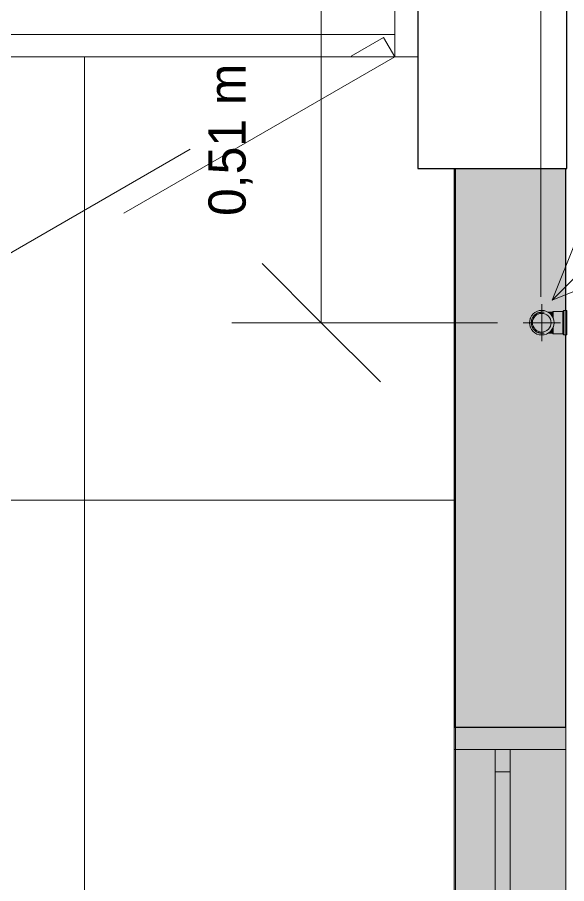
# Model space of a CAD drawing. Header units: metres. Extents: x 147 to 427, y -16 to 162.
# Drawn here: x 175.88 to 176.618, y 82.786 to 83.949 of the extents above; entities that cross this region are included whole.
import ezdxf

# ---------------------------------------------------------------- set-up
doc = ezdxf.new("R2010")
doc.units = ezdxf.units.M
doc.linetypes.add('IMPORT-Dashed _3_', pattern=[0.75, 0.5, -0.25])
doc.layers.add('1053_ARQ_BASE_MATADOURO_dwg', color=7, linetype='Continuous', lineweight=5, true_color=0x767676)
for name, color, linetype, lineweight in [('A-ANNO-DIMS', 7, 'Continuous', 5), ('A-ANNO-DIMS-50', 7, 'Continuous', 5), ('A-ANNO-NOTE', 7, 'Continuous', 5), ('A-ESQ-PORTAS', 7, 'Continuous', 20), ('A-ESTRUTURA', 7, 'Continuous', 30), ('A-PAREDE', 7, 'Continuous', 30), ('A-VISTA01', 7, 'Continuous', 20), ('A-VISTA03', 7, 'Continuous', 9), ('A-WALL', 7, 'Continuous', 9), ('A_lay', 7, 'Continuous', 5), ('A_PROJEÇÃO', 7, 'IMPORT-Dashed _3_', 5), ('G-ANNO-TEXT', 7, 'Continuous', 5), ('P-PIPE', 7, 'Continuous', 5), ('P-PIPE-CNTR', 7, 'Continuous', 5)]:
    doc.layers.add(name, color=color, linetype=linetype, lineweight=lineweight)
doc.styles.add('Century Gothic', font='GOTHIC.TTF', dxfattribs={"height": 0.05})
doc.dimstyles.new('Setores_1_mm', dxfattribs={"dimscale": 0.3048, "dimtxt": 0.052208, "dimasz": 0.520833, "dimexe": 0.393701, "dimexo": 0.246063, "dimgap": 0.287073, "dimtad": 1, "dimrnd": 0.01, "dimzin": 0, "dimdsep": 46, "dimtxsty": 'Century Gothic', "dimblk1": 'OBLIQUE', "dimblk2": 'OBLIQUE', "dimsah": 1, "dimcen": 0.09, "dimazin": 0, "dimtfac": 1, "dimtdec": 4, "dimtix": 1, "dimtmove": 0, "dimatfit": 3, "dimfxl": 1, "dimtvp": 1, "dimtolj": 1, "dimtzin": 0, "dimarcsym": 2})

# ---------------------------------------------------------------- blocks, each defined once
blk = doc.blocks.new('Joelho 45_90 - Agua Fria_Soldavel - MEP - Tigre - Standard-V75-BANHEIROS E VESTIÁRIO')
at = {"layer": 'P-PIPE', "true_color": 0x69503c}
h = blk.add_hatch(color=27, dxfattribs=at)
h.paths.add_polyline_path([(166.8756, 83.5222), (166.8798, 83.5228), (166.8844, 83.5249), (166.8876, 83.5276), (166.8898, 83.5304), (166.8916, 83.5355), (166.8921, 83.5387), (166.8915, 83.543), (166.8894, 83.5475), (166.8867, 83.5508), (166.8838, 83.553), (166.8788, 83.5548), (166.8756, 83.5552), (166.8713, 83.5546), (166.8667, 83.5525), (166.8635, 83.5498), (166.8613, 83.5469), (166.8595, 83.5419), (166.8591, 83.5387), (166.8596, 83.5344), (166.8617, 83.5299), (166.8644, 83.5266), (166.8673, 83.5244), (166.8723, 83.5226)])
h.paths.add_polyline_path([(166.8756, 83.5262), (166.8723, 83.5266), (166.8693, 83.5279), (166.8667, 83.5299), (166.8647, 83.5324), (166.8635, 83.5355), (166.8631, 83.5387), (166.8635, 83.5419), (166.8647, 83.5449), (166.8667, 83.5475), (166.8693, 83.5495), (166.8723, 83.5508), (166.8756, 83.5512), (166.8788, 83.5508), (166.8818, 83.5495), (166.8844, 83.5475), (166.8864, 83.5449), (166.8876, 83.5419), (166.8881, 83.5387), (166.8875, 83.5351), (166.8864, 83.5324), (166.8844, 83.5299), (166.8818, 83.5279), (166.8788, 83.5266)])
for points in [[(166.891, 83.5443), (166.891, 83.5533), (166.8899, 83.5518), (166.8903, 83.5459)], [(166.8937, 83.5387), (166.9037, 83.5387), (166.9037, 83.5536), (166.891, 83.5533), (166.8915, 83.5427), (166.8921, 83.5387)], [(166.9091, 83.5387), (166.9091, 83.5552), (166.9051, 83.5549), (166.9051, 83.5387)], [(166.8899, 83.5469), (166.8899, 83.5527), (166.8849, 83.5522), (166.8885, 83.5487), (166.8898, 83.5469)], [(166.8899, 83.5247), (166.8896, 83.5301), (166.8855, 83.5257), (166.8844, 83.5247), (166.8896, 83.5247)], [(166.891, 83.5241), (166.8906, 83.5323), (166.8899, 83.5304), (166.8901, 83.5249)], [(166.891, 83.5236), (166.9037, 83.5244), (166.9037, 83.5387), (166.8921, 83.5387), (166.891, 83.5273), (166.891, 83.5241)], [(166.9091, 83.5222), (166.9091, 83.5387), (166.9051, 83.5387), (166.9051, 83.5224)]]:
    blk.add_hatch(color=27, dxfattribs=at).paths.add_polyline_path(points)
h = blk.add_hatch(color=27, dxfattribs=at)
h.paths.add_polyline_path([(166.9051, 83.553), (166.9051, 83.554), (166.9037, 83.5527)])
h.paths.add_polyline_path([(166.9051, 83.5387), (166.9051, 83.553), (166.9037, 83.5518), (166.9037, 83.5387)])
h.paths.add_polyline_path([(166.9037, 83.5536), (166.9051, 83.554), (166.9051, 83.5549), (166.9039, 83.5538)])
h = blk.add_hatch(color=27, dxfattribs=at)
h.paths.add_polyline_path([(166.9051, 83.5234), (166.9051, 83.5244), (166.9043, 83.5241)])
h.paths.add_polyline_path([(166.9051, 83.5224), (166.9051, 83.5234), (166.9039, 83.5236)])
h.paths.add_polyline_path([(166.9051, 83.5244), (166.9051, 83.5387), (166.9037, 83.5387), (166.9037, 83.5256)])
at = {"layer": 'P-PIPE'}
for p, q in [((166.891, 83.5538), (166.8899, 83.5527)), ((166.891, 83.5443), (166.891, 83.5538)), ((166.9037, 83.5538), (166.891, 83.5538)), ((166.891, 83.5538), (166.891, 83.5443)), ((166.9051, 83.5552), (166.9037, 83.5538)), ((166.9037, 83.5536), (166.9037, 83.5387)), ((166.9091, 83.5552), (166.9051, 83.5552)), ((166.9051, 83.5552), (166.9051, 83.5387)), ((166.9091, 83.5387), (166.9091, 83.5552)), ((166.8899, 83.5523), (166.8899, 83.547)), ((166.8899, 83.547), (166.8899, 83.5523)), ((166.8899, 83.5304), (166.8899, 83.5251)), ((166.8899, 83.5251), (166.8899, 83.5304)), ((166.891, 83.5236), (166.891, 83.5331)), ((166.891, 83.5331), (166.891, 83.5236)), ((166.9037, 83.5387), (166.9037, 83.5238)), ((166.9051, 83.5387), (166.9051, 83.5222)), ((166.9091, 83.5222), (166.9091, 83.5387)), ((166.8899, 83.5247), (166.891, 83.5236)), ((166.891, 83.5236), (166.9037, 83.5236)), ((166.9037, 83.5236), (166.9051, 83.5222)), ((166.9051, 83.5222), (166.9091, 83.5222))]:
    blk.add_line(p, q, dxfattribs=at)
at = {"layer": 'P-PIPE', "flags": 128}
for points in [[(166.8615, 83.5387), (166.8615, 83.5393), (166.8616, 83.5398), (166.8616, 83.5404), (166.8617, 83.5409), (166.8618, 83.5415), (166.8619, 83.542), (166.8621, 83.5426), (166.8622, 83.5431), (166.8624, 83.5436), (166.8626, 83.5442), (166.8629, 83.5447), (166.8631, 83.5452), (166.8634, 83.5457), (166.8637, 83.5462), (166.864, 83.5466), (166.8643, 83.5471), (166.8646, 83.5475), (166.865, 83.548), (166.8654, 83.5484), (166.8658, 83.5488), (166.8662, 83.5492), (166.8666, 83.5495), (166.867, 83.5499), (166.8675, 83.5502), (166.868, 83.5505), (166.8684, 83.5508), (166.8689, 83.5511), (166.8694, 83.5513), (166.8699, 83.5516), (166.8705, 83.5518), (166.871, 83.552), (166.8715, 83.5521), (166.8721, 83.5523), (166.8726, 83.5524), (166.8732, 83.5525), (166.8737, 83.5526), (166.8743, 83.5527), (166.8748, 83.5527), (166.8754, 83.5527)], [(166.8756, 83.5527), (166.8756, 83.5527), (166.8757, 83.5527), (166.8757, 83.5527), (166.8758, 83.5527), (166.876, 83.5527), (166.8761, 83.5527), (166.8763, 83.5527), (166.8765, 83.5527), (166.8767, 83.5527), (166.8769, 83.5527), (166.8772, 83.5527), (166.8774, 83.5527), (166.8777, 83.5527), (166.8781, 83.5527), (166.8784, 83.5527), (166.8787, 83.5527)], [(166.8841, 83.5527), (166.8847, 83.5527), (166.8852, 83.5527), (166.8858, 83.5527), (166.8863, 83.5527), (166.8869, 83.5527), (166.8874, 83.5527), (166.888, 83.5527), (166.8886, 83.5527), (166.8891, 83.5527), (166.8897, 83.5527), (166.8899, 83.5527)], [(166.875, 83.5247), (166.8744, 83.5247), (166.8739, 83.5248), (166.8733, 83.5248), (166.8728, 83.5249), (166.8722, 83.5251), (166.8717, 83.5252), (166.8711, 83.5254), (166.8706, 83.5256), (166.8701, 83.5258), (166.8696, 83.526), (166.8691, 83.5262), (166.8686, 83.5265), (166.8681, 83.5268), (166.8676, 83.5271), (166.8672, 83.5274), (166.8667, 83.5278), (166.8663, 83.5281), (166.8659, 83.5285), (166.8655, 83.5289), (166.8651, 83.5293), (166.8647, 83.5298), (166.8644, 83.5302), (166.8641, 83.5306), (166.8637, 83.5311), (166.8634, 83.5316), (166.8632, 83.5321), (166.8629, 83.5326), (166.8627, 83.5331), (166.8625, 83.5336), (166.8623, 83.5341), (166.8621, 83.5347), (166.862, 83.5352), (166.8618, 83.5358), (166.8617, 83.5363), (166.8616, 83.5369), (166.8616, 83.5374), (166.8615, 83.538), (166.8615, 83.5385), (166.8615, 83.5387)], [(166.8788, 83.5247), (166.8785, 83.5247), (166.8781, 83.5247), (166.8778, 83.5247), (166.8775, 83.5247), (166.8772, 83.5247), (166.877, 83.5247), (166.8767, 83.5247), (166.8765, 83.5247), (166.8763, 83.5247), (166.8762, 83.5247), (166.876, 83.5247), (166.8759, 83.5247), (166.8758, 83.5247), (166.8757, 83.5247), (166.8756, 83.5247), (166.8756, 83.5247), (166.8756, 83.5247)], [(166.8899, 83.5247), (166.8893, 83.5247), (166.8887, 83.5247), (166.8881, 83.5247), (166.8876, 83.5247), (166.887, 83.5247), (166.8865, 83.5247), (166.8859, 83.5247), (166.8854, 83.5247), (166.8848, 83.5247), (166.8843, 83.5247)]]:
    blk.add_lwpolyline(points, dxfattribs=at)
at = {"layer": 'P-PIPE'}
for start, end in [(0, 180), (96.6452, 100), (80, 83.3533), (156.6447, 160), (140, 143.3527), (36.6457, 40), (20, 23.3538), (180, 0), (200, 203.3553), (336.6462, 340), (216.6473, 220), (260, 263.3548), (276.6467, 280), (320, 323.3543)]:
    blk.add_arc((166.8756, 83.5387), 0.0165, start, end, dxfattribs=at)
blk = doc.blocks.new('1053_ARQ_BASE_MATADOURO_dwg_janela 1_50 PB-4039627-BANHEIROS E VESTIÁRIO')
at = {"layer": 'A-VISTA01', "color": 253, "true_color": 0xaaaaaa}
for p, q in [((1.47, 0), (0.03, 0)), ((0.03, -0.15), (1.47, -0.15))]:
    blk.add_line(p, q, dxfattribs=at)
at = {"layer": 'A-VISTA03', "color": 253, "true_color": 0xaaaaaa, "flags": 128}
for points in [[(0, -0.15), (0.03, -0.15), (0.03, 0), (0, 0)], [(0.03, -0.075), (0.03, -0.055), (0.06, -0.055), (0.06, -0.075), (0.72, -0.075), (0.72, -0.055), (0.06, -0.055), (0.06, -0.075)]]:
    blk.add_lwpolyline(points, close=True, dxfattribs=at)
blk = doc.blocks.new('1053_ARQ_BASE_MATADOURO_dwg_arq geral tgov-4039641-BANHEIROS E VESTIÁRIO')
at = {"layer": 'A_lay', "true_color": 0xaaaaaa}
h = blk.add_hatch(dxfattribs=at)
h.set_pattern_fill('FP_2', color=253, style=0, pattern_type=2)
h.set_pattern_definition([(90, (-0.43, 0), (-0.6125, 4e-17), []), (180, (-0.43, 0), (-8e-17, -0.6125), [])])
h.paths.add_polyline_path([(36.5482, -2.5903), (36.5482, 0.7097), (33.9482, 0.7097), (33.9482, -2.5903), (35.8189, -2.5903)])
at = {"layer": 'A-ESQ-PORTAS', "color": 253, "true_color": 0xaaaaaa, "flags": 128}
for points in [[(36.4982, 0.8597), (36.4682, 0.8597), (36.4682, 0.7097), (36.4982, 0.7097)], [(35.6682, 0.7397), (36.4682, 0.7397), (36.4682, 0.7097), (35.6682, 0.7097), (35.6682, 0.7397)]]:
    blk.add_lwpolyline(points, dxfattribs=at)
at = {"layer": 'A-ESTRUTURA', "color": 253, "true_color": 0xaaaaaa, "flags": 128}
blk.add_lwpolyline([(36.6993, 0.8597), (36.4993, 0.8597), (36.4993, 0.5597), (36.6993, 0.5597)], close=True, dxfattribs=at)
at = {"layer": 'A-PAREDE', "color": 253, "true_color": 0xaaaaaa}
blk.add_line((36.6982, 0.3691), (36.6982, 0.5597), dxfattribs=at)
at = {"layer": 'A-PAREDE', "color": 253, "true_color": 0xaaaaaa, "flags": 128}
blk.add_lwpolyline([(36.5482, 0.5597), (36.5482, -0.1903), (36.6982, -0.1903), (36.6982, 0.3362)], dxfattribs=at)
at = {"layer": 'A_PROJEÇÃO', "color": 253, "true_color": 0xaaaaaa, "flags": 128}
blk.add_lwpolyline([(35.7604, 0.3356), (36.4532, 0.7356), (36.4682, 0.7097), (35.7754, 0.3097)], close=True, dxfattribs=at)
at = {"extrusion": (0, 0, -1), "zscale": -1, "rotation": 270.0000000001364}
blk.add_blockref('1053_ARQ_BASE_MATADOURO_dwg_janela 1_50 PB-4039627-BANHEIROS E VESTIÁRIO', (-36.5482, -0.1903), dxfattribs=at)
blk = doc.blocks.new('1053_ARQ_BASE_MATADOURO_dwg-3625622-BANHEIROS E VESTIÁRIO')
blk.add_blockref('1053_ARQ_BASE_MATADOURO_dwg_arq geral tgov-4039641-BANHEIROS E VESTIÁRIO', (130.2098, 83.186))
blk = doc.blocks.new('Marcador de Tubulação Circular Century 2 - Desce-874579-BANHEIROS E VESTIÁRIO')
at = {"layer": 'A-ANNO-NOTE'}
for p, q in [((0.011459, 0.006828), (0.007216, 0.002585)), ((-0.002208, -0.001269), (0.008792, -0.001269)), ((-0.004786, -0.009416), (-0.000562, -0.005193)), ((-0.004131, -0.007795), (-0.004786, -0.009416)), ((-0.004131, -0.008761), (-0.004131, -0.007795)), ((-0.004786, -0.009416), (-0.003164, -0.008761)), ((-0.003164, -0.008761), (-0.004131, -0.008761))]:
    blk.add_line(p, q, dxfattribs=at)
blk.add_circle((0.003292, -0.001269), 0.0055, dxfattribs=at)
blk = doc.blocks.new('DIMBLOCK46-BANHEIROS E VESTIÁRIO')
at = {"layer": 'A-ANNO-DIMS-50', "lineweight": 25}
for p, q in [((176.2885, 84.0457), (176.2091, 84.1251)), ((176.2885, 84.0457), (176.3679, 83.9663)), ((176.2885, 83.5387), (176.2091, 83.6181)), ((176.2885, 83.5387), (176.3679, 83.4593))]:
    blk.add_line(p, q, dxfattribs=at)
at = {"layer": 'A-ANNO-DIMS-50'}
for p, q in [((176.2885, 84.0457), (176.1685, 84.0457)), ((176.2885, 84.0457), (176.2885, 83.5387)), ((176.2885, 84.0457), (176.3432, 84.0457)), ((176.2885, 83.5387), (176.1685, 83.5387)), ((176.2885, 83.5387), (176.5251, 83.5387))]:
    blk.add_line(p, q, dxfattribs=at)
at = {"layer": 'A-ANNO-DIMS-50', "color": 0, "insert": (176.1369, 83.682), "char_height": 0.05, "width": 0.264523, "attachment_point": 1, "rotation": 90, "line_spacing_factor": 0.984502, "style": 'Century Gothic'}
blk.add_mtext('0,51 m', dxfattribs=at)
blk = doc.blocks.new('_Oblique')
at = {"color": 0, "linetype": 'ByBlock', "lineweight": -2}
blk.add_line((-0.5, -0.5), (0.5, 0.5), dxfattribs=at)

msp = doc.modelspace()

# ---------------------------------------------------------------- hatches: boundary and pattern name
at = {"layer": 'A-WALL', "true_color": 0xffd4aa, "transparency": 33554483}
msp.add_hatch(color=41, dxfattribs=at).paths.add_polyline_path([(176.4671, 80.5957), (176.4686, 80.5957), (176.4686, 83.7457), (176.4671, 83.7457), (176.4671, 81.5737)])
h = msp.add_hatch(color=41, dxfattribs=at)
h.paths.add_polyline_path([(176.6128, 83.5536), (176.6131, 83.553), (176.6136, 83.5538)])
h.paths.add_polyline_path([(176.6171, 80.5942), (176.6171, 83.5223), (176.6139, 83.5228), (176.6128, 83.5238), (176.6001, 83.5241), (176.5987, 83.5247), (176.5922, 83.5241), (176.5879, 83.5226), (176.583, 83.5224), (176.5784, 83.5236), (176.5747, 83.5257), (176.5717, 83.5288), (176.5696, 83.5324), (176.5685, 83.5361), (176.5682, 83.5389), (176.5696, 83.545), (176.5717, 83.5486), (176.5747, 83.5517), (176.5784, 83.5538), (176.5814, 83.5548), (176.5847, 83.5552), (176.591, 83.5538), (176.5943, 83.5527), (176.6001, 83.5533), (176.6001, 83.5538), (176.6132, 83.554), (176.6142, 83.5549), (176.6171, 83.5552), (176.6171, 83.7457), (176.4686, 83.7457), (176.4686, 80.5942)])
h.paths.add_polyline_path([(176.6142, 83.5234), (176.6128, 83.5241), (176.6128, 83.5238), (176.6136, 83.5236)])
h.paths.add_polyline_path([(176.6142, 83.5244), (176.6138, 83.5247), (176.6128, 83.5256), (176.6128, 83.5247)])
h.paths.add_polyline_path([(176.6128, 83.5518), (176.6142, 83.553), (176.6128, 83.5527), (176.6128, 83.5518)])
at = {"layer": 'P-PIPE', "true_color": 0x00ffff}
msp.add_hatch(color=4, dxfattribs=at).paths.add_polyline_path([(176.5847, 83.5262), (176.5879, 83.5266), (176.5909, 83.5279), (176.5935, 83.5299), (176.5955, 83.5324), (176.5967, 83.5355), (176.5972, 83.5387), (176.5967, 83.5419), (176.5955, 83.5449), (176.5935, 83.5475), (176.5909, 83.5495), (176.5879, 83.5508), (176.5847, 83.5512), (176.5814, 83.5508), (176.5784, 83.5495), (176.5758, 83.5475), (176.5738, 83.5449), (176.5726, 83.5419), (176.5722, 83.5387), (176.5727, 83.5351), (176.5738, 83.5324), (176.5758, 83.5299), (176.5784, 83.5279), (176.5814, 83.5266)])

# ---------------------------------------------------------------- linework, layer by layer
at = {"layer": 'A-WALL', "color": 253, "true_color": 0xaaaaaa}
for p, q in [((176.6171, 83.7457), (176.4671, 83.7457)), ((176.4671, 83.7457), (176.4671, 80.5957)), ((176.4686, 83.7457), (176.4686, 80.5942)), ((176.6171, 80.4457), (176.6171, 83.7457))]:
    msp.add_line(p, q, dxfattribs=at)
at = {"layer": 'G-ANNO-TEXT'}
msp.add_line((176.5834, 83.5734), (176.5834, 84.189), dxfattribs=at)
at = {"layer": 'P-PIPE'}
for start, end in [(90, 180), (0, 90), (180, 270), (270, 0)]:
    msp.add_arc((176.5847, 83.5387), 0.0125, start, end, dxfattribs=at)
at = {"layer": 'P-PIPE-CNTR'}
for p, q in [((176.5847, 83.5137), (176.5847, 83.5637)), ((176.5597, 83.5387), (176.6097, 83.5387))]:
    msp.add_line(p, q, dxfattribs=at)

# ---------------------------------------------------------------- block references
at = {"layer": '1053_ARQ_BASE_MATADOURO_dwg', "color": 253, "true_color": 0xaaaaaa}
msp.add_blockref('1053_ARQ_BASE_MATADOURO_dwg-3625622-BANHEIROS E VESTIÁRIO', (9.7091, 0), dxfattribs=at)
at = {"layer": 'A-ANNO-NOTE', "xscale": 50, "yscale": 50, "zscale": 50}
msp.add_blockref('Marcador de Tubulação Circular Century 2 - Desce-874579-BANHEIROS E VESTIÁRIO', (176.8379, 84.0399), dxfattribs=at)
at = {"layer": 'P-PIPE'}
msp.add_blockref('Joelho 45_90 - Agua Fria_Soldavel - MEP - Tigre - Standard-V75-BANHEIROS E VESTIÁRIO', (9.7091, 0), dxfattribs=at)

# ---------------------------------------------------------------- dimensions: what is measured, and where the dimension line sits
at = {"layer": 'A-ANNO-DIMS'}
dim = msp.add_linear_dim(base=(176.2885, 83.5387), p1=(176.4182, 84.0457), p2=(176.6001, 83.5387), angle=90, dimstyle='Setores_1_mm', override={"dimpost": '<>', "dimfxl": 0.538643}, dxfattribs=at)
dim.commit()
dim.dimension.update_dxf_attribs({"geometry": 'DIMBLOCK46-BANHEIROS E VESTIÁRIO', "text_midpoint": (176.1748, 83.7922)})

doc.saveas('drawing.dxf')
